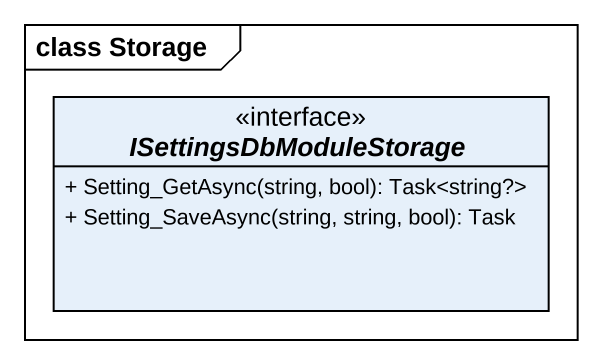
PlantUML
@startuml
mainframe class Storage
hide circle
hide empty members
skinparam classAttributeIconSize 0
interface ISettingsDbModuleStorage {
  + Setting_GetAsync(string, bool): Task<string?>
  + Setting_SaveAsync(string, string, bool): Task
}
@enduml
